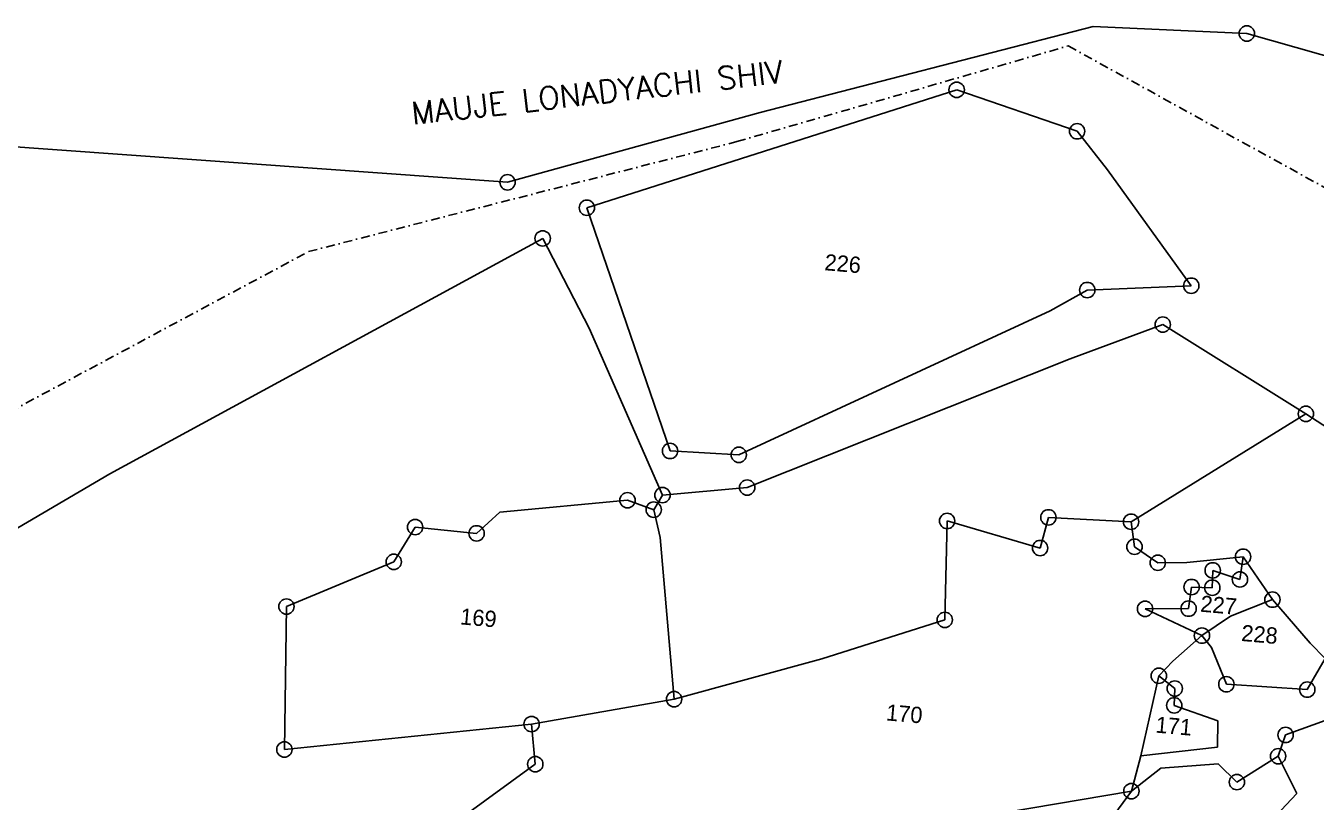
# Model space of a CAD drawing. Header units: metres. Extents: x 274390 to 277637, y 2063792 to 2066196.
# Drawn here: x 275252 to 275973, y 2065760 to 2066194 of the extents above; entities that cross this region are included whole.
import ezdxf
from ezdxf.enums import TextEntityAlignment as Align

# ---------------------------------------------------------------- set-up
doc = ezdxf.new("R2010")
doc.units = ezdxf.units.M
doc.linetypes.add('DASHDOT', pattern=[1, 0.5, -0.25, 0, -0.25])
for name, color, linetype in [('POLY_PARCEL', 6, 'Continuous'), ('POLY_WATER', 4, 'Continuous'), ('TEXT_MAPOUT', 7, 'Continuous'), ('TEXT_PARCEL', 7, 'Continuous'), ('V_BOUND_STREAM_LINE', 7, 'DASHDOT')]:
    doc.layers.add(name, color=color, linetype=linetype)
doc.styles.get("Standard").update_dxf_attribs({"font": 'simplex.shx'})
doc.styles.add('TEXT_MAP', font='')
doc.styles.get('TEXT_MAP').set_extended_font_data('Kruti Dev 050')

msp = doc.modelspace()

# ---------------------------------------------------------------- linework, layer by layer
for centre in [(275934.42, 2066189.8), (275934.42, 2066189.8), (275772.31, 2066158.31), (275772.31, 2066158.31), (275839.61, 2066135.14), (275839.61, 2066135.14), (275521.39, 2066106.64), (275521.39, 2066106.64), (275565.71, 2066092.45), (275565.71, 2066092.45), (275541.01, 2066075.3), (275541.01, 2066075.3), (275845.28, 2066046.47), (275845.28, 2066046.47), (275903.39, 2066048.89), (275903.39, 2066048.89), (275887.46, 2066027.17), (275887.46, 2066027.17), (275967.42, 2065977.3), (275967.42, 2065977.3), (275612.17, 2065956.54), (275612.17, 2065956.54), (275650.58, 2065954.38), (275650.58, 2065954.38), (275655.27, 2065936.12), (275655.27, 2065936.12), (275588.4, 2065929.02), (275588.4, 2065929.02), (275607.95, 2065931.9), (275607.95, 2065931.9), (275603.05, 2065923.75), (275603.05, 2065923.75), (275469.75, 2065914.02), (275469.75, 2065914.02), (275766.96, 2065917.43), (275766.96, 2065917.43), (275823.55, 2065919.46), (275823.55, 2065919.46), (275869.74, 2065917.01), (275869.74, 2065917.01), (275504.11, 2065910.52), (275504.11, 2065910.52), (275818.92, 2065902.32), (275818.92, 2065902.32), (275871.66, 2065903.06), (275871.66, 2065903.06), (275457.83, 2065894.62), (275457.83, 2065894.62), (275884.68, 2065894.09), (275884.68, 2065894.09), (275932.32, 2065897.47), (275932.32, 2065897.47), (275915.35, 2065889.85), (275915.35, 2065889.85), (275903.56, 2065880.54), (275903.56, 2065880.54), (275915.13, 2065880.16), (275915.13, 2065880.16), (275930.58, 2065884.77), (275930.58, 2065884.77), (275948.73, 2065873.48), (275948.73, 2065873.48), (275397.87, 2065869.63), (275397.87, 2065869.63), (275877.55, 2065868.34), (275877.55, 2065868.34), (275901.89, 2065868.46), (275901.89, 2065868.46), (275765.67, 2065862.19), (275765.67, 2065862.19), (275909.35, 2065853.4), (275909.35, 2065853.4), (275885.26, 2065830.93), (275885.26, 2065830.93), (275894.17, 2065823.82), (275894.17, 2065823.82), (275922.98, 2065826.2), (275922.98, 2065826.2), (275968.18, 2065823.21), (275968.18, 2065823.21), (275614.43, 2065817.89), (275614.43, 2065817.89), (275893.86, 2065814.42), (275893.86, 2065814.42), (275534.84, 2065803.96), (275534.84, 2065803.96), (275956.09, 2065797.88), (275956.09, 2065797.88), (275396.7, 2065789.77), (275396.7, 2065789.77), (275951.9, 2065786.01), (275951.9, 2065786.01), (275536.9, 2065781.57), (275536.9, 2065781.57), (275928.86, 2065771.53), (275928.86, 2065771.53), (275869.91, 2065766.48), (275869.91, 2065766.48)]:
    msp.add_circle(centre, 4.29)
at = {"layer": 'POLY_PARCEL'}
for p, q in [((275869.74, 2065917.01), (275967.42, 2065977.3)), ((275869.74, 2065917.01), (275967.42, 2065977.3)), ((275606.61, 2065908.2), (275603.05, 2065923.75)), ((275606.61, 2065908.2), (275603.05, 2065923.75)), ((275823.55, 2065919.46), (275818.92, 2065902.32)), ((275823.55, 2065919.46), (275818.92, 2065902.32)), ((275869.74, 2065917.01), (275823.55, 2065919.46)), ((275869.74, 2065917.01), (275823.55, 2065919.46)), ((275766.96, 2065917.43), (275765.67, 2065862.19)), ((275766.96, 2065917.43), (275765.67, 2065862.19)), ((275818.92, 2065902.32), (275766.96, 2065917.43)), ((275818.92, 2065902.32), (275766.96, 2065917.43)), ((275871.66, 2065903.06), (275869.74, 2065917.01)), ((275871.66, 2065903.06), (275869.74, 2065917.01)), ((275614.43, 2065817.89), (275606.61, 2065908.2)), ((275614.43, 2065817.89), (275606.61, 2065908.2)), ((275884.68, 2065894.09), (275871.66, 2065903.06)), ((275884.68, 2065894.09), (275871.66, 2065903.06)), ((275932.32, 2065897.47), (275900.99, 2065894.24)), ((275932.32, 2065897.47), (275900.99, 2065894.24)), ((275930.58, 2065884.77), (275932.32, 2065897.47)), ((275930.58, 2065884.77), (275932.32, 2065897.47)), ((275932.32, 2065897.47), (275948.73, 2065873.48)), ((275932.32, 2065897.47), (275948.73, 2065873.48)), ((275900.99, 2065894.24), (275884.68, 2065894.09)), ((275900.99, 2065894.24), (275884.68, 2065894.09)), ((275915.13, 2065880.16), (275915.35, 2065889.85)), ((275915.13, 2065880.16), (275915.35, 2065889.85)), ((275915.35, 2065889.85), (275930.58, 2065884.77)), ((275915.35, 2065889.85), (275930.58, 2065884.77)), ((275901.89, 2065868.46), (275903.56, 2065880.54)), ((275901.89, 2065868.46), (275903.56, 2065880.54)), ((275903.56, 2065880.54), (275915.13, 2065880.16)), ((275903.56, 2065880.54), (275915.13, 2065880.16)), ((275877.55, 2065868.34), (275901.89, 2065868.46)), ((275877.55, 2065868.34), (275901.89, 2065868.46)), ((275909.35, 2065853.4), (275877.55, 2065868.34)), ((275909.35, 2065853.4), (275877.55, 2065868.34)), ((275925.35, 2065864.23), (275948.73, 2065873.48)), ((275925.35, 2065864.23), (275948.73, 2065873.48)), ((275948.73, 2065873.48), (275969.81, 2065849.08)), ((275948.73, 2065873.48), (275969.81, 2065849.08)), ((275765.67, 2065862.19), (275696.98, 2065840.48)), ((275765.67, 2065862.19), (275696.98, 2065840.48)), ((275909.35, 2065853.4), (275925.35, 2065864.23)), ((275909.35, 2065853.4), (275925.35, 2065864.23)), ((275893.06, 2065839.15), (275909.35, 2065853.4)), ((275893.06, 2065839.15), (275909.35, 2065853.4)), ((275914.73, 2065846.66), (275909.35, 2065853.4)), ((275914.73, 2065846.66), (275909.35, 2065853.4)), ((275922.98, 2065826.2), (275914.73, 2065846.66)), ((275922.98, 2065826.2), (275914.73, 2065846.66)), ((275969.81, 2065849.08), (275978.15, 2065840.52)), ((275969.81, 2065849.08), (275978.15, 2065840.52)), ((275696.98, 2065840.48), (275614.43, 2065817.89)), ((275696.98, 2065840.48), (275614.43, 2065817.89)), ((275885.26, 2065830.93), (275893.06, 2065839.15)), ((275885.26, 2065830.93), (275893.06, 2065839.15)), ((275978.15, 2065840.52), (275968.18, 2065823.21)), ((275978.15, 2065840.52), (275968.18, 2065823.21)), ((275875.23, 2065786.3), (275885.26, 2065830.93)), ((275875.23, 2065786.3), (275885.26, 2065830.93)), ((275885.26, 2065830.93), (275894.17, 2065823.82)), ((275885.26, 2065830.93), (275894.17, 2065823.82)), ((275968.18, 2065823.21), (275922.98, 2065826.2)), ((275968.18, 2065823.21), (275922.98, 2065826.2)), ((275614.43, 2065817.89), (275534.84, 2065803.96)), ((275614.43, 2065817.89), (275534.84, 2065803.96)), ((275894.17, 2065823.82), (275893.86, 2065814.42)), ((275894.17, 2065823.82), (275893.86, 2065814.42)), ((275893.86, 2065814.42), (275918.31, 2065805.74)), ((275893.86, 2065814.42), (275918.31, 2065805.74)), ((275918.31, 2065805.74), (275917.98, 2065791.13)), ((275918.31, 2065805.74), (275917.98, 2065791.13)), ((275956.09, 2065797.88), (275980.17, 2065806.72)), ((275956.09, 2065797.88), (275980.17, 2065806.72)), ((275951.9, 2065786.01), (275956.09, 2065797.88)), ((275951.9, 2065786.01), (275956.09, 2065797.88)), ((275917.98, 2065791.13), (275875.23, 2065786.3)), ((275917.98, 2065791.13), (275875.23, 2065786.3)), ((275869.91, 2065766.48), (275875.23, 2065786.3)), ((275869.91, 2065766.48), (275875.23, 2065786.3)), ((275886.35, 2065779.35), (275918.37, 2065781.67)), ((275886.35, 2065779.35), (275918.37, 2065781.67)), ((275918.37, 2065781.67), (275928.86, 2065771.53)), ((275918.37, 2065781.67), (275928.86, 2065771.53)), ((275928.86, 2065771.53), (275951.9, 2065786.01)), ((275928.86, 2065771.53), (275951.9, 2065786.01)), ((275962.28, 2065765.24), (275951.9, 2065786.01)), ((275962.28, 2065765.24), (275951.9, 2065786.01)), ((275869.91, 2065766.48), (275886.35, 2065779.35)), ((275869.91, 2065766.48), (275886.35, 2065779.35)), ((275743.17, 2065745.07), (275869.91, 2065766.48)), ((275743.17, 2065745.07), (275869.91, 2065766.48)), ((275869.91, 2065766.48), (275822.87, 2065702.67)), ((275869.91, 2065766.48), (275822.87, 2065702.67)), ((275950.58, 2065752.74), (275962.28, 2065765.24)), ((275950.58, 2065752.74), (275962.28, 2065765.24))]:
    msp.add_line(p, q, dxfattribs=at)
at = {"layer": 'POLY_WATER'}
for p, q in [((275848.49, 2066193.73), (275662.46, 2066145.69)), ((275848.49, 2066193.73), (275662.46, 2066145.69)), ((275934.42, 2066189.8), (275848.49, 2066193.73)), ((275934.42, 2066189.8), (275848.49, 2066193.73)), ((276002.47, 2066170.49), (275934.42, 2066189.8)), ((276002.47, 2066170.49), (275934.42, 2066189.8)), ((275772.31, 2066158.31), (275565.71, 2066092.45)), ((275772.31, 2066158.31), (275565.71, 2066092.45)), ((275839.61, 2066135.14), (275772.31, 2066158.31)), ((275839.61, 2066135.14), (275772.31, 2066158.31)), ((275662.46, 2066145.69), (275521.39, 2066106.64)), ((275662.46, 2066145.69), (275521.39, 2066106.64)), ((275856.64, 2066113.58), (275839.61, 2066135.14)), ((275856.64, 2066113.58), (275839.61, 2066135.14)), ((275521.39, 2066106.64), (275202.15, 2066129.66)), ((275521.39, 2066106.64), (275202.15, 2066129.66)), ((275903.39, 2066048.89), (275856.64, 2066113.58)), ((275903.39, 2066048.89), (275856.64, 2066113.58)), ((275565.71, 2066092.45), (275612.17, 2065956.54)), ((275565.71, 2066092.45), (275612.17, 2065956.54)), ((275299.27, 2065943.72), (275541.01, 2066075.3)), ((275299.27, 2065943.72), (275541.01, 2066075.3)), ((275541.01, 2066075.3), (275567.03, 2066025.14)), ((275541.01, 2066075.3), (275567.03, 2066025.14)), ((275845.28, 2066046.47), (275903.39, 2066048.89)), ((275845.28, 2066046.47), (275903.39, 2066048.89)), ((275824.58, 2066034.89), (275845.28, 2066046.47)), ((275824.58, 2066034.89), (275845.28, 2066046.47)), ((275650.58, 2065954.38), (275824.58, 2066034.89)), ((275650.58, 2065954.38), (275824.58, 2066034.89)), ((275835.76, 2066008.01), (275887.46, 2066027.17)), ((275835.76, 2066008.01), (275887.46, 2066027.17)), ((275887.46, 2066027.17), (275967.42, 2065977.3)), ((275887.46, 2066027.17), (275967.42, 2065977.3)), ((275567.03, 2066025.14), (275607.95, 2065931.9)), ((275567.03, 2066025.14), (275607.95, 2065931.9)), ((275655.27, 2065936.12), (275835.76, 2066008.01)), ((275655.27, 2065936.12), (275835.76, 2066008.01)), ((275967.42, 2065977.3), (276089.19, 2065898.43)), ((275967.42, 2065977.3), (276089.19, 2065898.43)), ((275612.17, 2065956.54), (275650.58, 2065954.38)), ((275612.17, 2065956.54), (275650.58, 2065954.38)), ((275165.63, 2065865.59), (275299.27, 2065943.72)), ((275165.63, 2065865.59), (275299.27, 2065943.72)), ((275607.95, 2065931.9), (275655.27, 2065936.12)), ((275607.95, 2065931.9), (275655.27, 2065936.12)), ((275517.14, 2065922.34), (275588.4, 2065929.02)), ((275517.14, 2065922.34), (275588.4, 2065929.02)), ((275588.4, 2065929.02), (275603.05, 2065923.75)), ((275588.4, 2065929.02), (275603.05, 2065923.75)), ((275603.05, 2065923.75), (275607.95, 2065931.9)), ((275603.05, 2065923.75), (275607.95, 2065931.9)), ((275504.11, 2065910.52), (275517.14, 2065922.34)), ((275504.11, 2065910.52), (275517.14, 2065922.34)), ((275457.83, 2065894.62), (275469.75, 2065914.02)), ((275457.83, 2065894.62), (275469.75, 2065914.02)), ((275469.75, 2065914.02), (275504.11, 2065910.52)), ((275469.75, 2065914.02), (275504.11, 2065910.52)), ((275397.87, 2065869.63), (275457.83, 2065894.62)), ((275397.87, 2065869.63), (275457.83, 2065894.62)), ((275396.7, 2065789.77), (275397.87, 2065869.63)), ((275396.7, 2065789.77), (275397.87, 2065869.63)), ((275534.84, 2065803.96), (275396.7, 2065789.77)), ((275534.84, 2065803.96), (275396.7, 2065789.77)), ((275536.9, 2065781.57), (275534.84, 2065803.96)), ((275536.9, 2065781.57), (275534.84, 2065803.96)), ((275495.61, 2065751.53), (275536.9, 2065781.57)), ((275495.61, 2065751.53), (275536.9, 2065781.57))]:
    msp.add_line(p, q, dxfattribs=at)
at = {"layer": 'V_BOUND_STREAM_LINE', "ltscale": 10}
for p, q in [((275649.52, 2066129.36), (275834.65, 2066182.85)), ((275649.52, 2066129.36), (275834.65, 2066182.85)), ((275834.65, 2066182.85), (275996.18, 2066093.6)), ((275834.65, 2066182.85), (275996.18, 2066093.6)), ((275410.21, 2066067.93), (275649.52, 2066129.36)), ((275410.21, 2066067.93), (275649.52, 2066129.36)), ((275118.8, 2065911.64), (275410.21, 2066067.93)), ((275118.8, 2065911.64), (275410.21, 2066067.93))]:
    msp.add_line(p, q, dxfattribs=at)

# ---------------------------------------------------------------- texts
at = {"layer": 'TEXT_MAPOUT'}
msp.add_text('MAUJE LONADYACHI SHIV', height=12.6146, rotation=6.48194, dxfattribs=at).set_placement((275468.42, 2066138.84))
at = {"layer": 'TEXT_PARCEL', "style": 'TEXT_MAP'}
for s, p in [('226', (275708.31, 2066056.7)), ('226', (275708.31, 2066056.7)), ('227', (275918.29, 2065865.91)), ('227', (275918.29, 2065865.91)), ('169', (275504.77, 2065858.82)), ('169', (275504.77, 2065858.82)), ('228', (275941.14, 2065849.54)), ('228', (275941.14, 2065849.54)), ('170', (275742.71, 2065805.17)), ('170', (275742.71, 2065805.17)), ('171', (275893.24, 2065798.35)), ('171', (275893.24, 2065798.35))]:
    msp.add_text(s, height=9.082, rotation=355.02713, dxfattribs=at).set_placement(p, align=Align.CENTER)

doc.saveas('drawing.dxf')
